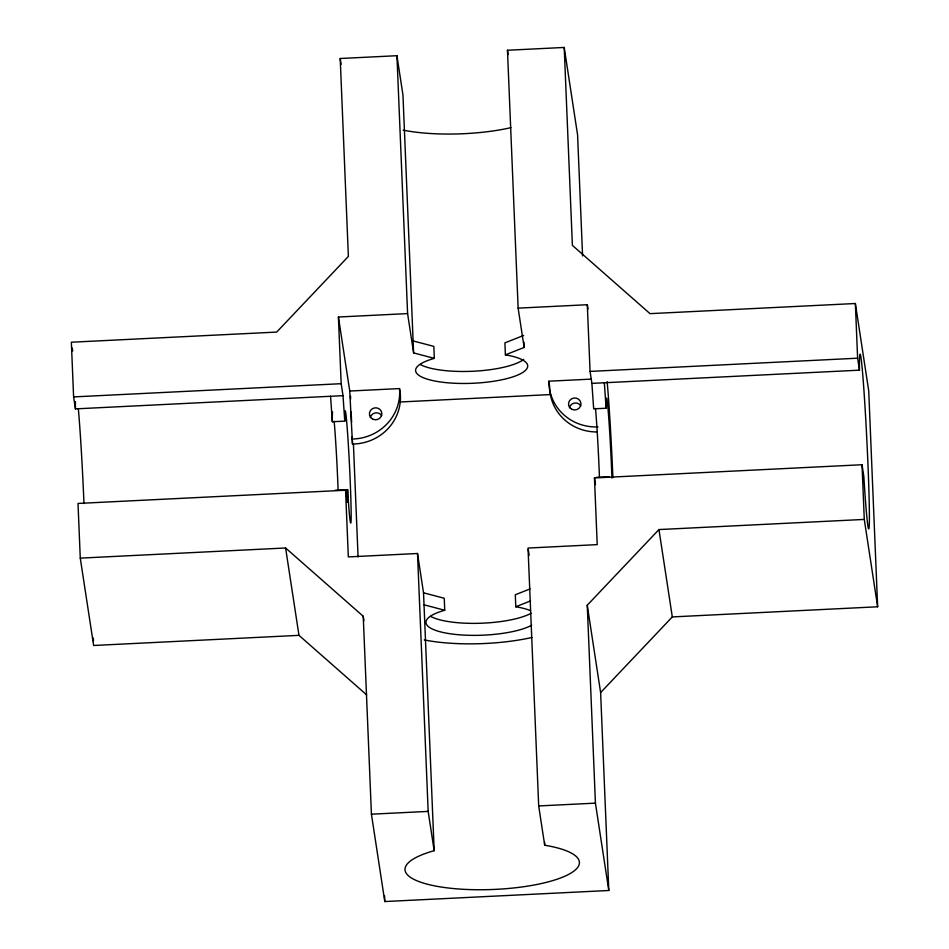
<?xml version="1.0" encoding="UTF-8"?>
<svg xmlns="http://www.w3.org/2000/svg" width="949" height="949" viewBox="0 0 949 949"><rect width="100%" height="100%" fill="white"/><g stroke="black" fill="none" stroke-linecap="round" stroke-linejoin="round"><path stroke-width="1.42" d="M335.151 490.23L347.607 489.613L347.405 502.199L345.566 490.23L78.008 503.445L80.274 558.131L93.643 645.486L298.971 635.344L366.634 694.858M608.795 890.494L595.426 803.139L587.253 605.213L658.95 529.566L864.278 519.423L877.647 606.779L672.307 616.921L600.622 692.58L608.795 890.494L384.796 901.55L371.427 814.195L363.242 616.281L285.602 547.988L80.274 558.131M523.646 335.46L504.892 342.874L505.39 354.867A56.098 15.089 -2.4 0 1 514.085 376.456A56.098 15.089 -2.4 0 1 432.329 380.49A56.098 15.089 -2.4 0 1 434.334 358.378L433.835 346.385L413.112 340.916M505.39 354.867L524.145 347.453L523.919 342.114M530.028 588.938L515.295 594.774L515.793 606.767A56.098 15.089 -2.4 0 1 530.349 610.61M515.793 606.767L530.527 600.931M347.607 489.613A56.098 1.613 87.2 0 0 351.154 516.624A56.098 1.613 87.2 0 0 347.903 437.833A56.098 1.613 87.2 0 0 344.772 421.131L343.004 395.662L75.446 408.877L73.607 396.907L71.353 342.221L276.693 332.079L348.378 256.42L340.205 58.506L396.943 55.706L402.957 95.019L413.61 352.909L434.334 358.378M524.145 347.453L518.13 308.14L507.466 50.25L564.204 47.45L577.573 134.805L582.579 255.922M343.004 395.662L341.166 383.693L338.413 317.013L407.596 313.597L413.61 352.909M518.13 308.14L587.312 304.724L587.977 309.077M877.647 606.779L868.726 390.869L855.357 303.514L650.029 313.656L572.389 245.364L564.204 47.45M73.607 396.907L341.166 383.693M587.312 304.724L590.064 371.415L857.623 358.2L859.45 370.169A87.249 2.515 87.2 0 1 864.325 396.148A87.249 2.515 87.2 0 1 869.391 518.712A87.249 2.515 87.2 0 1 863.851 476.706L862.024 464.737L594.465 477.94L597.218 544.631L528.035 548.048L538.688 805.938L544.702 845.239A87.249 23.476 -2.4 0 1 558.226 878.833A87.249 23.476 -2.4 0 1 431.06 885.109A87.249 23.476 -2.4 0 1 434.179 850.695L423.527 592.805L417.513 553.504L348.33 556.921L345.566 490.23M349.742 391.035L399.517 388.58L400.288 393.574A47.675 45.896 -8.7 0 1 352.494 444.013L349.742 391.035L338.413 317.013M597.419 431.949A47.675 45.896 -8.7 0 1 549.625 386.207L548.854 381.201L591.31 379.114M590.064 371.415L591.891 383.372L859.45 370.169M400.383 401.973L550.598 394.559M330.56 396.279L332.328 421.747L344.772 421.131M611.939 478.082A56.098 1.613 87.2 0 0 608.226 411.249A56.098 1.613 87.2 0 0 606.114 408.236L593.671 408.841L591.891 383.372M596.494 477.335L608.938 476.718M371.427 814.195L428.165 811.395L434.179 850.695M538.688 805.938L595.426 803.139M423.527 592.805L444.251 598.273L444.737 610.266A56.098 15.089 -2.4 0 0 447.56 633.351A56.098 15.089 -2.4 0 0 531.689 625.225M424.013 604.798L444.737 610.266M658.95 529.566L672.307 616.921M594.465 477.94L595.486 484.595M507.466 50.25L508.142 54.615M587.253 605.213L600.622 692.58M528.261 549.495L529.151 555.319M340.205 58.506L341.094 64.33M363.242 616.281L363.918 620.646M285.602 547.988L298.971 635.344M72.243 348.046L72.682 350.952M604.335 382.767L606.114 408.236M855.357 303.514L857.623 358.2M862.024 464.737L864.278 519.423M544.584 842.285L544.702 845.239M396.943 55.706L407.596 313.597M417.513 553.504L428.165 811.395M384.547 895.642L384.796 901.55M353.431 444.357L358.081 556.897M350.501 396.03L350.632 398.948M351.166 412.032L351.593 422.21M352.186 436.742L352.494 444.013M93.334 638.084L93.453 641.049M595.486 408.402A56.098 1.613 87.2 0 1 599.448 477.454M607.123 381.664A87.249 2.515 87.2 0 1 612.876 477.406M532.021 637.455A87.249 23.476 -2.4 0 1 424.239 639.923M531.191 613.232A56.098 15.089 -2.4 0 1 480.17 623.268A56.098 15.089 -2.4 0 1 430.692 616.411M523.753 359.41A56.098 15.089 -2.4 0 1 473.432 371.225A56.098 15.089 -2.4 0 1 420.277 364.523M510.953 127.664A87.249 23.476 -2.4 0 1 403.183 130.132M75.446 408.877A87.249 2.515 87.2 0 1 75.434 401.664M78.34 408.983A87.249 2.515 87.2 0 1 83.975 503.516M332.328 421.747A56.098 1.613 87.2 0 1 332.577 411.973M334.143 421.297A56.098 1.613 87.2 0 1 338.117 490.348M597.977 426.908A47.675 45.896 -8.7 0 1 548.854 381.201M399.517 388.58A47.675 45.896 -8.7 0 1 351.723 439.019M569.424 407.714A6.228 6.002 -8.7 0 1 580.764 405.697M370.312 417.536A6.228 6.002 -8.7 0 1 381.652 415.532M571.844 409.316A6.228 6.002 -8.7 0 0 580.954 403.657A6.228 6.002 -8.7 0 0 571.405 398.924A6.228 6.002 -8.7 0 0 571.844 409.316M372.72 419.138A6.228 6.002 -8.7 0 0 381.842 413.491A6.228 6.002 -8.7 0 0 372.293 408.758A6.228 6.002 -8.7 0 0 372.72 419.138"/></g></svg>
